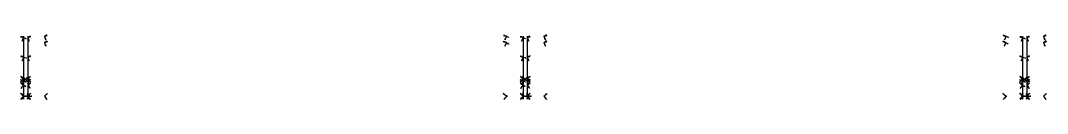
# Model space of a CAD drawing. Header units: millimetres. Extents: x -10973 to 14, y -157 to 191.
# Drawn here: x -8405 to -5938, y -1 to 154 of the extents above; entities that cross this region are included whole.
import ezdxf

# ---------------------------------------------------------------- set-up
doc = ezdxf.new("R2010")
doc.units = ezdxf.units.MM
for name, color, linetype in [('AutoDetect_28_76', 1, 'Continuous'), ('AutoDetect_28_78', 1, 'Continuous'), ('AutoDetect_29_77', 1, 'Continuous'), ('AutoDetect_29_79', 1, 'Continuous'), ('AutoDetect_31_72', 1, 'Continuous'), ('AutoDetect_31_74', 1, 'Continuous'), ('AutoDetect_32_73', 1, 'Continuous'), ('AutoDetect_32_75', 1, 'Continuous'), ('AutoDetect_34_68', 1, 'Continuous'), ('AutoDetect_34_70', 1, 'Continuous'), ('AutoDetect_35_69', 1, 'Continuous'), ('AutoDetect_35_71', 1, 'Continuous'), ('BLECH_ID_GUID_342797C8_094D_45c6_99B3_2BD1321BF620', 1, 'Continuous')]:
    doc.layers.add(name, color=color, linetype=linetype)

# ---------------------------------------------------------------- blocks, each defined once
blk = doc.blocks.new('Kontrollpunkt')
at = {"color": 0}
for q in [(0, 6), (8, 0), (0, 0, 4)]:
    blk.add_line((0, 0), q, dxfattribs=at)
for points in [[(0.25, 8, -0.25), (-0.25, 8, -0.25), (-0.25, 8, 0.25), (0, 10, 0), (-0.25, 8, -0.25), (0.25, 8, 0.25), (0, 10, 0), (0.25, 8, -0.25), (0.25, 8, 0.25), (-0.25, 8, 0.25)], [(0.25, 6, -0.25), (-0.25, 6, -0.25), (-0.25, 6, 0.25), (0, 8, 0), (-0.25, 6, -0.25), (0.25, 6, 0.25), (0, 8, 0), (0.25, 6, -0.25), (0.25, 6, 0.25), (-0.25, 6, 0.25)], [(0.25, 0.25, 4), (-0.25, 0.25, 4), (-0.25, -0.25, 4), (0, 0, 6), (-0.25, 0.25, 4), (0.25, -0.25, 4), (0, 0, 6), (0.25, 0.25, 4), (0.25, -0.25, 4), (-0.25, -0.25, 4)], [(0.25, 0.25, 6), (-0.25, 0.25, 6), (-0.25, -0.25, 6), (0, 0, 8), (-0.25, 0.25, 6), (0.25, -0.25, 6), (0, 0, 8), (0.25, 0.25, 6), (0.25, -0.25, 6), (-0.25, -0.25, 6)], [(0.25, 0.25, 8), (-0.25, 0.25, 8), (-0.25, -0.25, 8), (0, 0, 10), (-0.25, 0.25, 8), (0.25, -0.25, 8), (0, 0, 10), (0.25, 0.25, 8), (0.25, -0.25, 8), (-0.25, -0.25, 8)], [(8, 0.25, -0.25), (8, 0.25, 0.25), (8, -0.25, 0.25), (10, 0, 0), (8, 0.25, 0.25), (8, -0.25, -0.25), (10, 0, 0), (8, 0.25, -0.25), (8, -0.25, -0.25), (8, -0.25, 0.25)]]:
    blk.add_polyline3d(points, dxfattribs=at)

msp = doc.modelspace()

# ---------------------------------------------------------------- linework, layer by layer
at = {"layer": 'AutoDetect_28_76', "color": 1}
msp.add_line((-8388, 6.2, 15), (-8388, 6.2, 64), dxfattribs=at)
at = {"layer": 'AutoDetect_28_76', "color": 1, "extrusion": (-1, 0, 0)}
msp.add_arc((-33.2, 64, 8388), 27, 0.0424, 45, dxfattribs=at)
at = {"layer": 'AutoDetect_28_78', "color": 1}
msp.add_line((-8388, 149.9, 91), (-8388, 33.2, 91), dxfattribs=at)
at = {"layer": 'AutoDetect_28_78', "color": 1, "extrusion": (1, 0, 0)}
msp.add_arc((33.2, 64, -8388), 27, 90.0424, 135, dxfattribs=at)
at = {"layer": 'AutoDetect_29_77', "color": 1}
msp.add_line((-8398, 6.2, 15), (-8398, 6.2, 64), dxfattribs=at)
at = {"layer": 'AutoDetect_29_77', "color": 1, "extrusion": (-1, 0, 0)}
msp.add_arc((-33.2, 64, 8398), 27, 0.0424, 45, dxfattribs=at)
at = {"layer": 'AutoDetect_29_79', "color": 1}
msp.add_line((-8398, 149.9, 91), (-8398, 33.2, 91), dxfattribs=at)
at = {"layer": 'AutoDetect_29_79', "color": 1, "extrusion": (1, 0, 0)}
msp.add_arc((33.2, 64, -8398), 27, 90.0424, 135, dxfattribs=at)
at = {"layer": 'AutoDetect_31_72', "color": 1}
msp.add_line((-7188, 6.2, 15), (-7188, 6.2, 64), dxfattribs=at)
at = {"layer": 'AutoDetect_31_72', "color": 1, "extrusion": (-1, 0, 0)}
msp.add_arc((-33.2, 64, 7188), 27, 0.0424, 45, dxfattribs=at)
at = {"layer": 'AutoDetect_31_74', "color": 1}
msp.add_line((-7188, 149.9, 91), (-7188, 33.2, 91), dxfattribs=at)
at = {"layer": 'AutoDetect_31_74', "color": 1, "extrusion": (1, 0, 0)}
msp.add_arc((33.2, 64, -7188), 27, 90.0424, 135, dxfattribs=at)
at = {"layer": 'AutoDetect_32_73', "color": 1}
msp.add_line((-7198, 6.2, 15), (-7198, 6.2, 64), dxfattribs=at)
at = {"layer": 'AutoDetect_32_73', "color": 1, "extrusion": (-1, 0, 0)}
msp.add_arc((-33.2, 64, 7198), 27, 0.0424, 45, dxfattribs=at)
at = {"layer": 'AutoDetect_32_75', "color": 1}
msp.add_line((-7198, 149.9, 91), (-7198, 33.2, 91), dxfattribs=at)
at = {"layer": 'AutoDetect_32_75', "color": 1, "extrusion": (1, 0, 0)}
msp.add_arc((33.2, 64, -7198), 27, 90.0424, 135, dxfattribs=at)
at = {"layer": 'AutoDetect_34_68', "color": 1}
msp.add_line((-5988, 6.2, 15), (-5988, 6.2, 64), dxfattribs=at)
at = {"layer": 'AutoDetect_34_68', "color": 1, "extrusion": (-1, 0, 0)}
msp.add_arc((-33.2, 64, 5988), 27, 0.0424, 45, dxfattribs=at)
at = {"layer": 'AutoDetect_34_70', "color": 1}
msp.add_line((-5988, 149.9, 91), (-5988, 33.2, 91), dxfattribs=at)
at = {"layer": 'AutoDetect_34_70', "color": 1, "extrusion": (1, 0, 0)}
msp.add_arc((33.2, 64, -5988), 27, 90.0424, 135, dxfattribs=at)
at = {"layer": 'AutoDetect_35_69', "color": 1}
msp.add_line((-5998, 6.2, 15), (-5998, 6.2, 64), dxfattribs=at)
at = {"layer": 'AutoDetect_35_69', "color": 1, "extrusion": (-1, 0, 0)}
msp.add_arc((-33.2, 64, 5998), 27, 0.0424, 45, dxfattribs=at)
at = {"layer": 'AutoDetect_35_71', "color": 1}
msp.add_line((-5998, 149.9, 91), (-5998, 33.2, 91), dxfattribs=at)
at = {"layer": 'AutoDetect_35_71', "color": 1, "extrusion": (1, 0, 0)}
msp.add_arc((33.2, 64, -5998), 27, 90.0424, 135, dxfattribs=at)

# ---------------------------------------------------------------- block references
at = {"layer": 'AutoDetect_28_76', "color": 1, "extrusion": (0.696364, 0.696364, -0.173648), "rotation": 99.85107611658391}
for p in [(5967.5, -1010.1, -5815), (5935.6, -1011.5, -5839.9), (5935.6, -976, -5846.1)]:
    msp.add_blockref('Kontrollpunkt', p, dxfattribs=at)
at = {"layer": 'AutoDetect_28_76', "color": 1, "extrusion": (0.642788, 0.743283, -0.185348), "rotation": 102.1447151728823}
msp.add_blockref('Kontrollpunkt', (6374.8, -981, -5362.9), dxfattribs=at)
at = {"layer": 'AutoDetect_28_76', "color": 1, "extrusion": (0.650895, 0.650895, -0.390731), "rotation": 111.6785632160715}
msp.add_blockref('Kontrollpunkt', (5935.6, -2256.9, -5480.6), dxfattribs=at)
at = {"layer": 'AutoDetect_28_76', "color": 1, "extrusion": (0.743283, 0.642788, -0.185348), "rotation": 99.10637076601365}
msp.add_blockref('Kontrollpunkt', (5465.3, -1140.1, -6206.5), dxfattribs=at)
at = {"layer": 'AutoDetect_28_78', "color": 1, "extrusion": (0.696364, 0.173648, -0.696364)}
for p, rotation in [((2172.1, -5577.5, -5879), 80.28160008389149), ((2165.4, -5541.3, -5859), 80.28160008389149), ((2071.5, -5595, -5897), 80.28160008389143)]:
    msp.add_blockref('Kontrollpunkt', p, dxfattribs=dict(at, rotation=rotation))
at = {"layer": 'AutoDetect_28_78', "color": 1, "extrusion": (0.743283, 0.185348, -0.642788), "rotation": 76.28817423174286}
msp.add_blockref('Kontrollpunkt', (2150.7, -5115.9, -6238.4), dxfattribs=at)
at = {"layer": 'AutoDetect_28_78', "color": 1, "extrusion": (0.642788, 0.185348, -0.743283), "rotation": 85.57761744062603}
msp.add_blockref('Kontrollpunkt', (2420, -5935.9, -5411.1), dxfattribs=at)
at = {"layer": 'AutoDetect_28_78', "color": 1, "extrusion": (0.650895, 0.390731, -0.650895), "rotation": 85.55052143953343}
msp.add_blockref('Kontrollpunkt', (4345.7, -4600.8, -5505.9), dxfattribs=at)
at = {"layer": 'AutoDetect_29_77', "color": 1, "extrusion": (-0.642788, 0.743283, -0.185348), "rotation": 257.8552848271177}
msp.add_blockref('Kontrollpunkt', (6321.9, 1054.1, 5426.9), dxfattribs=at)
at = {"layer": 'AutoDetect_29_77', "color": 1, "extrusion": (-0.696364, 0.696364, -0.173648), "rotation": 260.1489238834161}
for p in [(5902, 1051, 5874.2), (5933.9, 1049.7, 5849.3), (5933.9, 1085.1, 5843)]:
    msp.add_blockref('Kontrollpunkt', p, dxfattribs=at)
at = {"layer": 'AutoDetect_29_77', "color": 1, "extrusion": (-0.650895, 0.650895, -0.390731), "rotation": 248.3214367839284}
msp.add_blockref('Kontrollpunkt', (5933.9, 2380.9, 5445.3), dxfattribs=at)
at = {"layer": 'AutoDetect_29_79', "color": 1, "extrusion": (-0.696364, 0.173648, -0.696364), "rotation": 279.7183999161086}
for p in [(1889.4, 5764.4, 5810.2), (1990, 5746.9, 5792.2)]:
    msp.add_blockref('Kontrollpunkt', p, dxfattribs=at)
at = {"layer": 'AutoDetect_29_79', "color": 1, "extrusion": (-0.642788, 0.185348, -0.743283), "rotation": 274.4223825593739}
msp.add_blockref('Kontrollpunkt', (2230.8, 6052.4, 5378.7), dxfattribs=at)
at = {"layer": 'AutoDetect_29_79', "color": 1, "extrusion": (-0.650895, 0.390731, -0.650895), "rotation": 274.4494785604666}
msp.add_blockref('Kontrollpunkt', (4293.8, 4766.9, 5420), dxfattribs=at)
at = {"layer": 'AutoDetect_31_72', "color": 1, "extrusion": (0.696364, 0.696364, -0.173648), "rotation": 99.85107611658391}
for p in [(5118.9, -862.8, -4979.3), (5087.1, -864.1, -5004.2), (5087.1, -828.7, -5010.5)]:
    msp.add_blockref('Kontrollpunkt', p, dxfattribs=at)
at = {"layer": 'AutoDetect_31_72', "color": 1, "extrusion": (0.642788, 0.743283, -0.185348), "rotation": 102.1447151728823}
msp.add_blockref('Kontrollpunkt', (5467.2, -835.5, -4591.5), dxfattribs=at)
at = {"layer": 'AutoDetect_31_72', "color": 1, "extrusion": (0.650895, 0.650895, -0.390731), "rotation": 111.6785632160715}
msp.add_blockref('Kontrollpunkt', (5087.1, -1925.3, -4699.6), dxfattribs=at)
at = {"layer": 'AutoDetect_31_72', "color": 1, "extrusion": (0.743283, 0.642788, -0.185348), "rotation": 99.10637076601365}
msp.add_blockref('Kontrollpunkt', (4680.4, -971.9, -5314.5), dxfattribs=at)
at = {"layer": 'AutoDetect_31_74', "color": 1, "extrusion": (0.696364, 0.173648, -0.696364)}
for p, rotation in [((1881.7, -4766.7, -5043.3), 80.28160008389149), ((1875, -4730.5, -5023.3), 80.28160008389149), ((1781.1, -4784.1, -5061.3), 80.28160008389143)]:
    msp.add_blockref('Kontrollpunkt', p, dxfattribs=dict(at, rotation=rotation))
at = {"layer": 'AutoDetect_31_74', "color": 1, "extrusion": (0.743283, 0.185348, -0.642788), "rotation": 76.28817423174286}
msp.add_blockref('Kontrollpunkt', (1860.4, -4367.4, -5346.5), dxfattribs=at)
at = {"layer": 'AutoDetect_31_74', "color": 1, "extrusion": (0.642788, 0.185348, -0.743283), "rotation": 85.57761744062603}
msp.add_blockref('Kontrollpunkt', (2087.5, -5078.9, -4639.7), dxfattribs=at)
at = {"layer": 'AutoDetect_31_74', "color": 1, "extrusion": (0.650895, 0.390731, -0.650895), "rotation": 85.55052143953343}
msp.add_blockref('Kontrollpunkt', (3728.1, -3931.1, -4724.9), dxfattribs=at)
at = {"layer": 'AutoDetect_32_73', "color": 1, "extrusion": (-0.642788, 0.743283, -0.185348), "rotation": 257.8552848271177}
msp.add_blockref('Kontrollpunkt', (5414.2, 908.7, 4655.6), dxfattribs=at)
at = {"layer": 'AutoDetect_32_73', "color": 1, "extrusion": (-0.696364, 0.696364, -0.173648), "rotation": 260.1489238834161}
for p in [(5053.5, 903.7, 5038.6), (5085.3, 902.3, 5013.7), (5085.3, 937.8, 5007.4)]:
    msp.add_blockref('Kontrollpunkt', p, dxfattribs=at)
at = {"layer": 'AutoDetect_32_73', "color": 1, "extrusion": (-0.743283, 0.642788, -0.185348), "rotation": 260.8936292339863}
msp.add_blockref('Kontrollpunkt', (4729.8, 1045, 5378.3), dxfattribs=at)
at = {"layer": 'AutoDetect_32_73', "color": 1, "extrusion": (-0.650895, 0.650895, -0.390731), "rotation": 248.3214367839284}
msp.add_blockref('Kontrollpunkt', (5085.3, 2049.4, 4664.2), dxfattribs=at)
at = {"layer": 'AutoDetect_32_75', "color": 1, "extrusion": (-0.696364, 0.173648, -0.696364), "rotation": 279.7183999161086}
for p in [(1605.7, 4989.8, 4994.6), (1599.1, 4953.6, 4974.6), (1699.6, 4936.1, 4956.6)]:
    msp.add_blockref('Kontrollpunkt', p, dxfattribs=at)
at = {"layer": 'AutoDetect_32_75', "color": 1, "extrusion": (-0.743283, 0.185348, -0.642788), "rotation": 283.7118257682571}
msp.add_blockref('Kontrollpunkt', (1620.4, 4604.9, 5346.4), dxfattribs=at)
at = {"layer": 'AutoDetect_32_75', "color": 1, "extrusion": (-0.642788, 0.185348, -0.743283), "rotation": 274.4223825593739}
msp.add_blockref('Kontrollpunkt', (1898.3, 5195.4, 4607.4), dxfattribs=at)
at = {"layer": 'AutoDetect_32_75', "color": 1, "extrusion": (-0.650895, 0.390731, -0.650895), "rotation": 274.4494785604666}
msp.add_blockref('Kontrollpunkt', (3676.2, 4097.2, 4638.9), dxfattribs=at)
at = {"layer": 'AutoDetect_34_68', "color": 1, "extrusion": (0.696364, 0.696364, -0.173648), "rotation": 99.85107611658391}
for p in [(4270.4, -715.4, -4143.7), (4238.6, -716.8, -4168.6), (4238.6, -681.3, -4174.9)]:
    msp.add_blockref('Kontrollpunkt', p, dxfattribs=at)
at = {"layer": 'AutoDetect_34_68', "color": 1, "extrusion": (0.642788, 0.743283, -0.185348), "rotation": 102.1447151728823}
msp.add_blockref('Kontrollpunkt', (4559.5, -690, -3820.2), dxfattribs=at)
at = {"layer": 'AutoDetect_34_68', "color": 1, "extrusion": (0.650895, 0.650895, -0.390731), "rotation": 111.6785632160715}
msp.add_blockref('Kontrollpunkt', (4238.6, -1593.8, -3918.5), dxfattribs=at)
at = {"layer": 'AutoDetect_34_68', "color": 1, "extrusion": (0.743283, 0.642788, -0.185348), "rotation": 99.10637076601365}
msp.add_blockref('Kontrollpunkt', (3895.4, -803.6, -4422.6), dxfattribs=at)
at = {"layer": 'AutoDetect_34_70', "color": 1, "extrusion": (0.696364, 0.173648, -0.696364)}
for p, rotation in [((1591.4, -3955.9, -4207.7), 80.28160008389149), ((1584.7, -3919.7, -4187.7), 80.28160008389149), ((1490.8, -3973.3, -4225.7), 80.28160008389143)]:
    msp.add_blockref('Kontrollpunkt', p, dxfattribs=dict(at, rotation=rotation))
at = {"layer": 'AutoDetect_34_70', "color": 1, "extrusion": (0.743283, 0.185348, -0.642788), "rotation": 76.28817423174286}
msp.add_blockref('Kontrollpunkt', (1570, -3619, -4454.5), dxfattribs=at)
at = {"layer": 'AutoDetect_34_70', "color": 1, "extrusion": (0.642788, 0.185348, -0.743283), "rotation": 85.57761744062603}
msp.add_blockref('Kontrollpunkt', (1755, -4221.9, -3868.4), dxfattribs=at)
at = {"layer": 'AutoDetect_34_70', "color": 1, "extrusion": (0.650895, 0.390731, -0.650895), "rotation": 85.55052143953343}
msp.add_blockref('Kontrollpunkt', (3110.4, -3261.5, -3943.8), dxfattribs=at)
at = {"layer": 'AutoDetect_35_69', "color": 1, "extrusion": (-0.642788, 0.743283, -0.185348), "rotation": 257.8552848271177}
msp.add_blockref('Kontrollpunkt', (4506.6, 763.2, 3884.3), dxfattribs=at)
at = {"layer": 'AutoDetect_35_69', "color": 1, "extrusion": (-0.696364, 0.696364, -0.173648), "rotation": 260.1489238834161}
for p in [(4205, 756.3, 4202.9), (4236.8, 755, 4178), (4236.8, 790.4, 4171.8)]:
    msp.add_blockref('Kontrollpunkt', p, dxfattribs=at)
at = {"layer": 'AutoDetect_35_69', "color": 1, "extrusion": (-0.743283, 0.642788, -0.185348), "rotation": 260.8936292339863}
msp.add_blockref('Kontrollpunkt', (3944.9, 876.7, 4486.4), dxfattribs=at)
at = {"layer": 'AutoDetect_35_69', "color": 1, "extrusion": (-0.650895, 0.650895, -0.390731), "rotation": 248.3214367839284}
msp.add_blockref('Kontrollpunkt', (4236.8, 1717.8, 3883.1), dxfattribs=at)
at = {"layer": 'AutoDetect_35_71', "color": 1, "extrusion": (-0.696364, 0.173648, -0.696364), "rotation": 279.7183999161086}
for p in [(1315.4, 4178.9, 4158.9), (1308.7, 4142.8, 4138.9), (1409.3, 4125.3, 4120.9)]:
    msp.add_blockref('Kontrollpunkt', p, dxfattribs=at)
at = {"layer": 'AutoDetect_35_71', "color": 1, "extrusion": (-0.743283, 0.185348, -0.642788), "rotation": 283.7118257682571}
msp.add_blockref('Kontrollpunkt', (1330, 3856.5, 4454.5), dxfattribs=at)
at = {"layer": 'AutoDetect_35_71', "color": 1, "extrusion": (-0.642788, 0.185348, -0.743283), "rotation": 274.4223825593739}
msp.add_blockref('Kontrollpunkt', (1565.8, 4338.4, 3836), dxfattribs=at)
at = {"layer": 'AutoDetect_35_71', "color": 1, "extrusion": (-0.650895, 0.390731, -0.650895), "rotation": 274.4494785604666}
msp.add_blockref('Kontrollpunkt', (3058.6, 3427.5, 3857.8), dxfattribs=at)
at = {"layer": 'BLECH_ID_GUID_342797C8_094D_45c6_99B3_2BD1321BF620', "color": 2, "extrusion": (0, 0.707107, -0.707107), "rotation": 180}
for p in [(8398, 15, -6.2), (8388, 15, -6.2), (7198, 15, -6.2), (7188, 15, -6.2), (5998, 15, -6.2), (5988, 15, -6.2)]:
    msp.add_blockref('Kontrollpunkt', p, dxfattribs=at)

doc.saveas('drawing.dxf')
